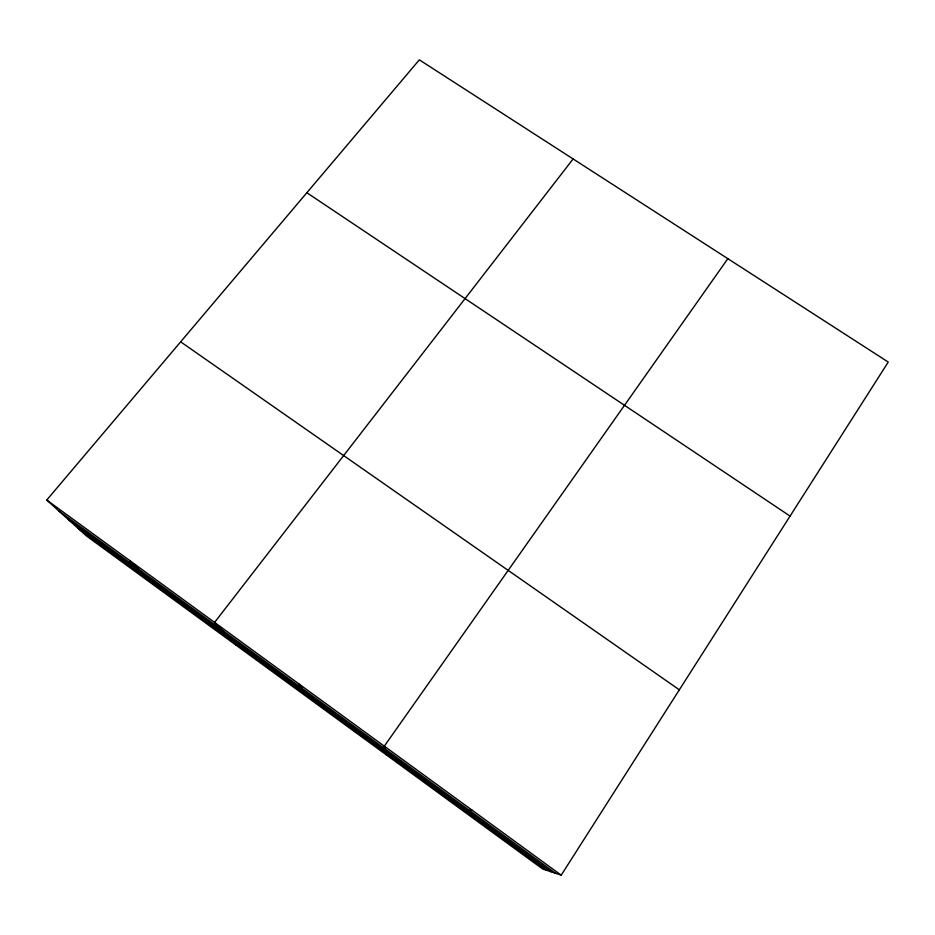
<?xml version="1.0" encoding="UTF-8"?>
<svg xmlns="http://www.w3.org/2000/svg" width="935" height="935" viewBox="0 0 935 935"><rect width="100%" height="100%" fill="white"/><g stroke="black" fill="none" stroke-linecap="round" stroke-linejoin="round"><path stroke-width="1.4" d="M561.21 875.16L888.25 362.055L419.336 59.84L46.75 500.038L86.569 536.047L542.592 868.942L561.21 875.16L46.75 500.038M727.839 258.668L384.308 746.165L386.517 755.001M573.108 158.95L214.582 622.418L236.041 645.162M469.452 810.423L471.836 809.99M306.867 192.727L790.063 516.097M180.665 341.836L679.336 689.82M58.554 510.72L555.659 873.302M68.337 519.556L551.089 871.771M77.839 528.158L546.648 870.298M129.801 560.591L138.941 569.357M298.581 683.66L302.145 688.394"/></g></svg>
